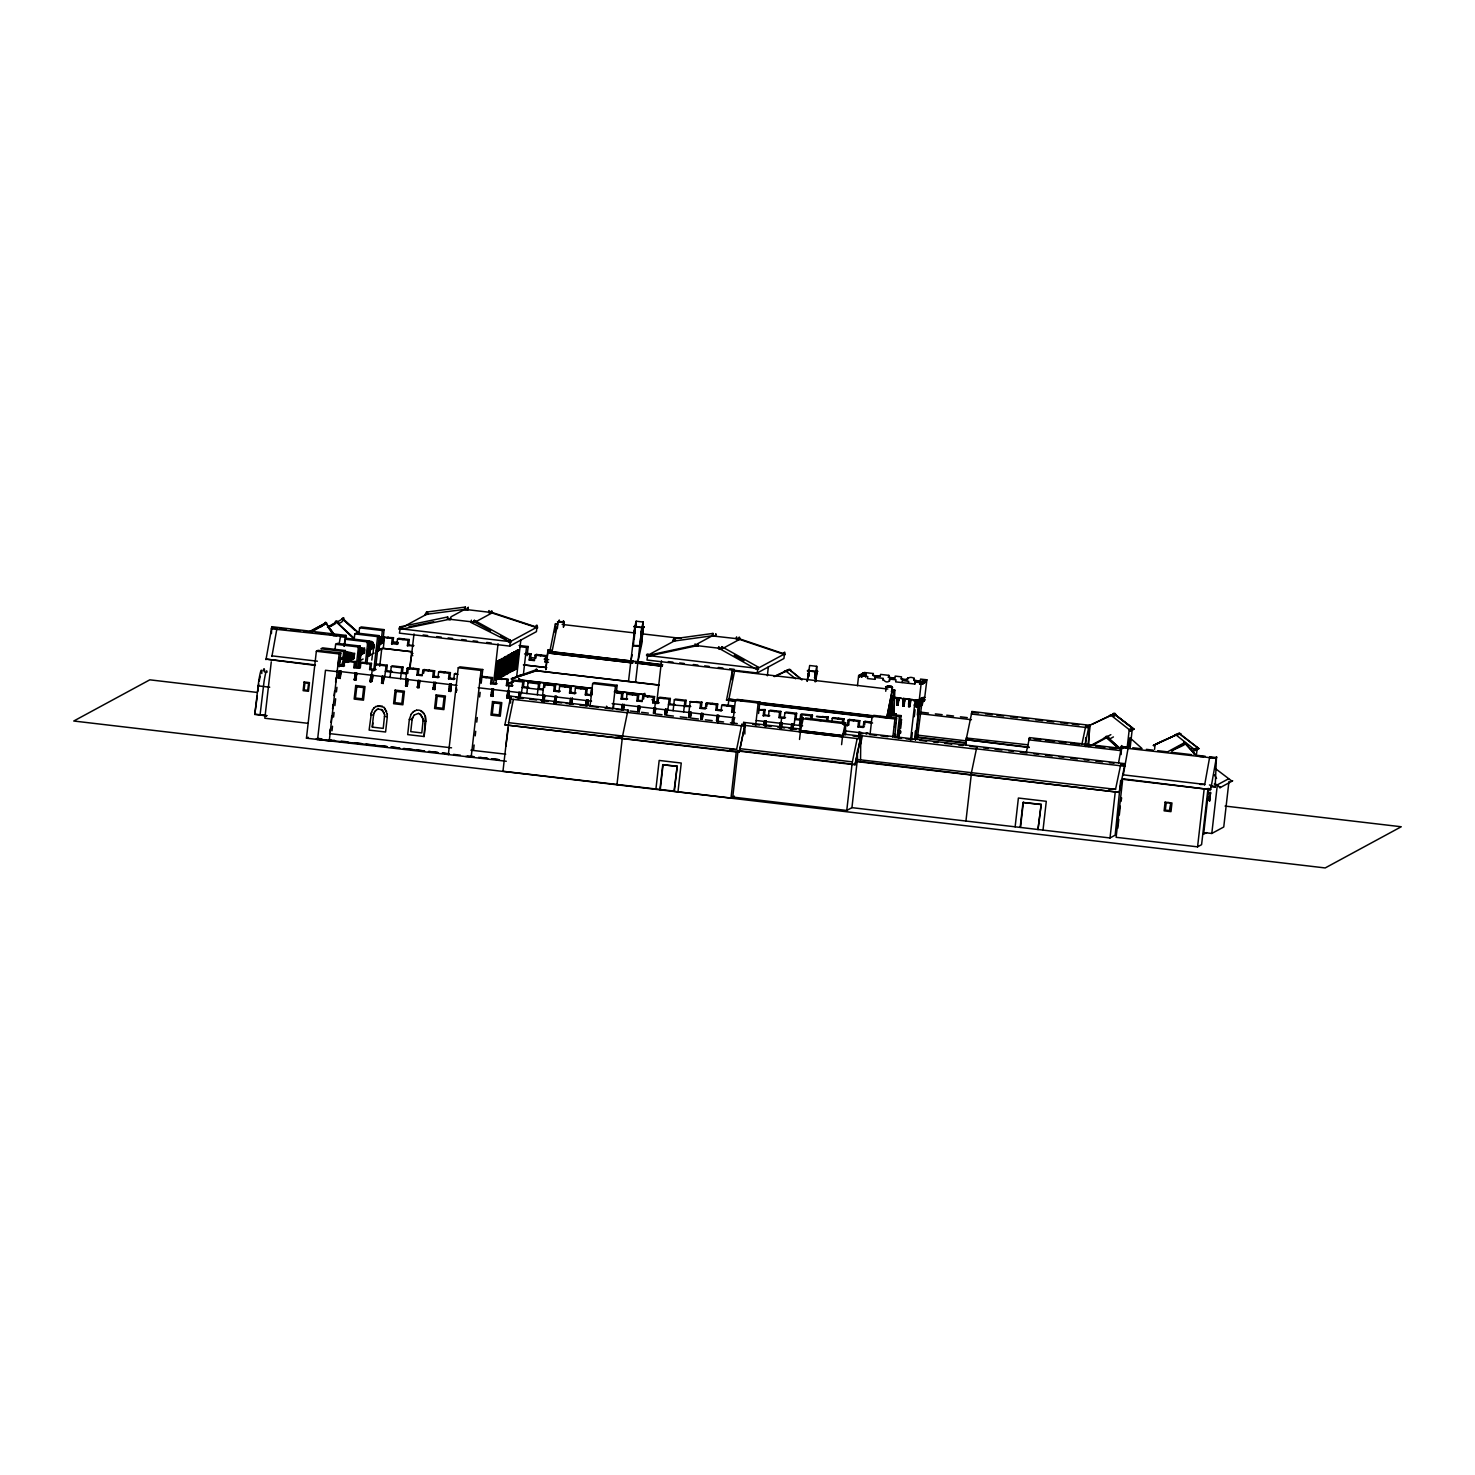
<?xml version="1.0" encoding="UTF-8"?>
<svg xmlns="http://www.w3.org/2000/svg" width="1475" height="1475" viewBox="0 0 1475 1475"><rect width="100%" height="100%" fill="white"/><g stroke="black" fill="none" stroke-linecap="round" stroke-linejoin="round"><path stroke-width="1.5" d="M559.228 621.62L559.246 620.311M563.524 622.118L563.487 620.717L563.1 622.413M887.065 686.225C898.201 687.313 885.83 684.806 886.954 686.778M897.058 701.436L897.538 697.712L898.072 705.271L896.726 704.626L897.298 698.652L898.607 698.8A3.853 3.835 61.6 0 1 902.921 699.187L904.581 699.371A3.853 3.835 61.6 0 1 908.877 699.888L909.633 700.754L911.476 699.629M904.322 702.377L904.802 698.634L904.046 706.046L902.737 705.898L903.493 698.486L903.106 703.28L904.415 703.428L903.991 706.138L904.562 699.574L903.272 699.427M910.186 703.04L910.702 699.334C910.204 711.798 907.18 706.47 909.393 699.187L909.872 706.765L910.462 700.275C908.526 698.984 908.176 703.981 910.204 703.059M510.608 703.059L510.645 696.956L504.874 724.833L739.233 752.324L745.004 724.465L739.233 752.324M744.857 734.034L745.004 724.465L744.635 726.198L627.465 712.443L628.018 710.305M971.048 774.541L976.432 748.839L1124.503 766.226C1123.895 759.717 1128.283 769.434 1120.852 764.032L1115.543 789.328L857.454 759.496L857.436 750.628M862.783 733.72L859.612 733.352L859.612 734.9L859.667 732.577L859.188 735.417L976.358 749.171L976.966 747.143M860.552 759.57L860.792 736.892L853.048 735.988M913.892 700.92C919.386 703.243 922.612 699.224 915.182 699.777L910.499 740.358M916.842 700.588C922.52 701.492 920.068 698.376 919.589 701.584M978.644 713.089L971.804 712.296L971.804 714.121L971.933 711.485L1089.122 725.239L1088.974 727.876M1085.6 746.461L1085.655 737.574M1085.729 726.474L1088.993 726.05L1088.937 734.661M1088.771 746.553L1089.122 725.239M1120.668 780.367L1115.174 835.163L1110.011 837.966L851.942 807.655L846.761 810.457L732.762 797.072L737.942 751.549M1120.76 764.824L1124.853 764.917M371.497 712.13L369.119 730.107L385.583 732.006L387.317 716.666L384.477 716.426L384.662 714.545M387.151 716.739L387.335 713.992M411.175 714.324L409.331 719.358L412.115 719.597L410.751 731.637L421.795 732.928L423.233 719.081L419.711 713.882M423.214 720.869L425.851 721.22L424.099 736.56L425.372 715.983M511.622 678.537L536.845 669.503L536.937 670.535L511.991 678.869M370.299 680.62C373.027 682.575 371.276 679.403 372.511 674.72C374.521 677.265 369.432 686.262 370.649 679.864M383.131 680.196L383.113 683.533L383.906 676.048L383.131 683.478L381.619 682.796M493.498 688.917L492.724 696.329L491.175 696.182L492.005 688.733L493.498 688.917L492.705 696.403L492.613 694.172M507.087 696.679L508.691 696.071L508.525 698.191L506.976 698.025L507.806 690.595L508.488 698.265L509.281 690.779L508.58 696.845M542.431 702.174L543.206 694.743L542.782 699.556L544.275 699.722L544.681 694.928L544.072 700.643L542.487 700.828M555.227 632.664L555.319 626.303M555.356 624.183L557.568 623.907L555.411 623.648L549.511 653.148L632.664 662.902L633.033 661.187M554.471 701.455L554.25 703.593L555.079 696.145L556.554 696.329L555.78 702.985M554.36 702.229L555.946 702.045L556.554 696.329M557.513 624.441L551.945 652.024M571.71 703.888L572.337 698.173L571.71 703.888L570.087 704.368M637.808 709.604L638.306 705.917L639.8 706.082L639.173 711.817L639.8 706.082M653.646 711.448L655.14 711.614L654.992 713.236L653.499 713.07L653.702 709.954L654.107 707.779L655.601 707.945L655.177 712.738L653.683 712.572L654.107 707.779M689.231 716.131L688.88 717.643L689.507 711.927L691.001 712.093L690.374 717.827M701.104 717.514L700.754 719.044L701.381 713.328L702.874 713.494L702.247 719.228L702.874 713.494M716.537 720.464L717.145 715.172L718.638 715.338L717.919 721.422M732.208 679.993L732.393 670.793L887.821 689.028M734.495 671.567L728.908 699.168L735.785 699.961M764.105 724.428L764.603 720.74L766.097 720.925L765.47 726.64L766.097 720.925M779.796 727.894L780.404 722.603L781.897 722.768L781.123 726.917M791.319 727.636L791.798 723.93L793.292 724.114L792.702 729.406L791.172 729.461M844.493 733.849L844.935 730.18L844.53 734.974M860.294 735.693L860.736 732.024M896.081 715.375L896.284 713.808L891.969 713.402L892.228 696.403M891.988 714.545L892.301 695.923M894.145 714.803L894.551 689.821L892.393 689.562L894.532 690.153L894.108 713.66L896.284 713.808M536.937 670.185C534.761 672.36 536.033 667.253 536.9 669.834M842.631 735.73L800.538 730.567L842.631 735.509L841.598 744.635M803.377 717.993L802.271 717.256L801.976 718.675L845.249 723.764C846.41 720.464 844.05 725.995 841.045 722.953M898.017 705.29L898.828 697.859L898.035 705.363M897.206 703.003L896.745 705.197L898.146 701.989M898.22 703.575L898.072 705.271L898.22 703.575L896.911 703.428L896.726 705.142M903.179 703.796L902.718 705.972L904.12 702.782M904.175 704.368L904.046 706.046L904.175 704.368L902.884 704.22L902.682 705.917M504.874 724.833L739.252 751.9M508.488 723.082L513.392 699.408M622.063 738.569L627.834 710.71M741.833 724.096L736.523 749.835L729.683 749.023M852.292 762.28L857.178 738.588M855.021 764.788L860.792 736.892L855.021 764.788L737.85 750.996M859.188 735.417L859.519 734.144M1029.144 747.548L966.051 739.712L1029.163 747.124M966.494 738.016L1028.075 744.82M971.472 772.845L965.941 821.04M1115.543 789.328L1108.665 788.959M856.09 761.506L1119.101 792.352L856.108 761.063M920.234 699.943C923.94 699.758 920.99 697.915 921.138 701.27M340.135 677.928L338.623 678.334L339.047 673.006L339.434 670.83L340.928 671.014L340.172 678.426L340.928 671.014M354.498 678.758C358.001 681.21 355.125 677.357 356.71 672.858L355.936 680.27L354.406 679.606M371.792 680.805L372.087 679.514L370.612 679.33L371.018 674.536L370.207 681.45M405.699 684.769C409.165 687.221 406.344 683.257 407.911 678.869L407.137 686.281L405.607 685.617M417.923 685.414L417.499 687.571L417.536 686.465M434.775 686.262L434.738 689.544L435.549 682.114L434.775 689.526L433.263 688.862M449.488 689.12L449.064 690.706M642.012 631.835L642.123 629.696L641.643 631.429M641.754 630.931L641.975 632.554M315.392 665.428L265.998 659.104L315.41 664.912M271.418 633.586L271.732 627.576L276.876 628.756M271.916 656.393L276.931 628.516M340.504 636.739L345.851 636.794L271.511 628.811L271.603 627.889L271.842 626.691L345.98 635.393L345.722 637.993M808.429 675.273L808.171 674.333M815.491 676.103L815.638 674.849M1121.148 754.592L1121.535 746.442L1128.264 747.235L1128.135 748.304L1129.795 738.662L1128.744 746.903M1123.194 775.426L1128.264 747.235M1200.134 784.46L1204.762 784.423L1123.305 774.854M1209.666 757.929L1209.721 756.786L1216.432 757.578L1215.179 787.189L1210.662 786.673M1122.549 779.298L1210.68 789.641L1122.586 778.763M354.848 678.002L354.424 680.178L355.217 672.692L354.811 677.486L356.305 677.652L355.991 678.942M382.043 681.192L381.619 683.367L382.412 675.882L382.007 680.676L383.5 680.842M406.049 684.013L405.625 686.188L406.418 678.703L405.994 683.497L407.487 683.663L407.192 684.953M417.462 687.534L418.292 680.086L418.974 687.756L417.517 687.497L418.015 684.289M419.066 686.354L419.785 680.27C418.605 687.627 420.32 686.686 417.572 686.17M433.687 687.258L433.263 689.433L434.056 681.948L433.65 686.742L435.143 686.908M449.045 691.24L449.857 683.792L451.35 683.976L450.539 691.462L449.082 691.203L449.58 687.995M450.576 688.106L450.557 691.462L451.35 683.976M456.402 689.931L456.181 692.125L456.512 687.793M518.444 698.302L519.2 691.941L518.794 696.735L520.288 696.901L520.693 692.107L520.067 697.841L518.592 697.233M570.567 702.192L570.217 703.722L570.843 697.988L570.438 702.801L571.562 702.321M586.644 699.851L586.239 704.644L587.732 704.829L586.368 704.054L586.017 705.585L586.644 699.851L588.138 700.035L587.732 704.829L585.962 705.64M587.511 705.751L588.138 700.035M621.805 710.139L622.524 704.073L622.118 708.867L623.612 709.033L624.017 704.239L623.538 707.926M623.298 710.323L623.575 707.908L622.081 707.742M638.915 711.356L638.03 710.12L637.679 711.632L638.085 706.838C640.279 705.751 639.892 711.171 637.845 709.586M718.638 715.338L717.864 722.768L717.753 720.611M733.683 723.58L732.319 722.75L732.946 717.034L732.54 721.828L734.034 721.994M743.713 723.451L743.713 722.381L800.003 728.982M860.773 738.44L860.902 736.136L842.815 734.015M549.511 653.148L632.664 662.902M630.821 661.279L632.148 654.845M632.978 661.206L547.926 651.471M662.33 666.387L635.448 662.902L662.349 666.073M637.882 662.109L641.422 645.478L643.247 622.044L636.186 621.215L634.932 626.008M735.619 701.362L726.511 699.961L735.638 701.031M728.908 699.168L749.521 701.252M886.77 717.698L892.393 689.562L886.77 717.698L879.893 716.887M887.139 715.836L891.232 716.537L891.103 717.753M355.899 679.772L356.305 677.652L354.94 676.878L354.387 680.122M371.7 681.634L371.626 679.975M383.113 682.962L383.039 681.321M450.557 690.89L450.465 689.231M491.193 695.665L491.636 694.061M492.687 695.831L492.705 693.066M506.994 697.509L507.437 695.923M634.914 631.724L634.951 629.696L634.471 631.245M642.713 632.167L642.787 629.235L642.381 631.06M642.879 630.931L642.639 632.978M718.897 647.967C719.56 643.635 716.887 650.862 720.335 649.074L755.642 668.876L758.519 669.355L757.855 666.884L721.92 646.732L720.335 649.074M817.003 671.217L816.726 666.331L809.664 665.502L807.157 681.376L809.074 670.738L808.447 676.73L808.558 674.757M815.435 676.822L815.601 673.946L815.122 675.661M519.845 679.44C518.979 678.721 518.462 678.666 519.827 679.072M909.153 703.372L908.637 706.599L909.061 704.478M800.538 730.789L803.377 717.772L802.216 717.624L803.396 718.528M339.176 675.034L338.678 678.242L339.066 676.158M339.434 670.83L340.117 678.445L340.061 676.269M383.408 679.735L383.703 676.97C381.583 675.439 381.029 680.897 383.426 679.772M449.857 683.792L449.451 688.585L450.944 688.77M491.525 692.457L491.783 689.673L493.277 689.839M492.005 688.733L491.581 693.545L493.074 693.711M555.78 700.459L554.655 700.938L555.079 696.145M571.839 701.86L572.116 699.095C570.014 697.546 569.442 703.022 571.858 701.897M638.306 705.917L637.882 710.71L639.376 710.895M665.225 713.31L664.875 714.84L665.502 709.106L666.995 709.291L666.368 715.006M665.502 709.106L665.096 713.9L666.221 713.421M689.507 711.927L689.083 716.721L690.208 716.242M701.381 713.328L700.957 718.122L702.082 717.643M717.145 715.172L716.739 719.966L717.864 719.487M764.603 720.74L764.197 725.534L770.964 726.345M779.998 727.396L780.404 722.603M791.208 729.24L791.798 723.93M792.886 728.908L793.089 725.036L791.596 724.87M860.386 734.642L860.533 732.964L859.04 732.78L858.653 737.15M345.648 637.513L345.98 635.393M488.631 612.567C490.419 607.018 486.308 614.983 492.097 612.973L537.601 627.944L537.177 625.4A1.844 0.94 -78.1 0 0 536.384 625.363L535.536 626.543M1121.608 746.645L1121.645 745.557L1121.313 747.678L1216.248 758.371M1216.506 757.781L1216.543 756.693L1210.68 789.641M898.312 737.058L898.496 735.214L898.386 736.892M899.971 733.591L898.293 734.052L898.017 736.689M916.731 707.447C917.727 703.464 915.237 709.641 918.907 706.267M919.773 705.732L917.321 707.244L920.216 700.699M917.579 707.06C918.077 704.11 916.749 708.608 920.64 703.28L921.23 701.676L924.53 700.422A1.881 1.881 0 0 0 924.751 699.39L922.944 697.417M919.238 703.059C921.064 702.063 916.196 708.535 918.759 706.046M918.224 706.396L918.796 704.773M919.036 706.285L921.267 700.127L919.736 699.15M919.902 704.976L918.63 706.285M920.05 703.722L915.569 740.008M918.796 706.322L920.861 703.667L919.275 706.175M921.93 697.97L923.35 699.003L921.119 705.161L919.884 705.363L920.861 703.667M921.543 704.368L921.377 703.372M921.617 704.884C923.59 700.109 919.257 708.387 922.483 704.091M324.758 623.28L325.533 622.21L326.786 623.169L311.391 632.056M635.024 631.374L634.176 639.007M641.902 633.254L642.067 632.222L642.049 633.273M808.3 676.804L808.669 674.72M816.099 677.246L816.32 673.651L815.859 675.366M690.355 717.624L691.001 712.093M781.289 728.078L781.897 722.768M407.155 685.248L407.082 686.299M419.029 686.631L418.955 687.7L418.9 685.525M433.281 688.604L433.447 687.239L434.83 688.198M456.254 691.001L456.181 692.07M897.906 736.744L897.335 735.97M919.478 704.903L919.275 705.824M888.724 716.315L889.407 711.245M889.978 716.26L890.255 707.318M616.956 691.462L644.372 694.688C644.907 691.904 645.11 694.319 643.874 693.969M266.459 715.799L254.769 714.435L258.733 681.118A22.162 1.549 -83.3 0 1 261.794 673.54M254.769 714.435L257.277 696.034M257.793 691.498L258.309 686.963A16.391 1.143 -83.3 0 1 258.752 683.994M260.061 715.043L264.025 681.727A22.162 1.549 -83.3 0 1 267.03 672.213M271.271 661.851L264.836 718.251L308.017 723.322M304.09 689.894L304.956 682.925L308.57 683.349L307.703 690.318L304.163 689.876M330.953 739.934L329.257 740.856L306.45 738.182L316.351 651.268L318.047 650.346L340.854 653.019L339.287 666.755M317.586 739.491L325.477 670.277L337.148 671.641M335.102 648.871L335.636 644.298L337.333 643.377L360.14 646.05L357.78 666.626M330.252 729.074L329.626 733.61L451.534 747.825M331.027 722.381L331.783 715.707M332.539 709.014L333.055 704.552M334.069 695.647L334.585 691.185M335.599 682.28L336.097 677.818M329.257 740.856L339.158 653.941L340.854 653.019M338.162 664.967L344.542 665.778L338.015 665.833L338.642 660.358M339.895 659.675L339.268 665.151L338.015 665.833M331.986 730.789L332.52 726.216M333.553 717.071L334.069 712.499M334.862 705.64L335.636 698.763M336.429 691.904L336.945 687.332M337.978 678.187L338.512 673.614M342.956 658.329L343.73 651.471L345.427 650.549L344.394 659.694M344.21 646.087L344.984 639.228L346.68 638.306L369.488 640.98L366.888 663.861M339.176 659.251L343.73 659.528L343.509 664.801M343.288 666.46L344.929 658.883L344.302 664.377M344.91 662.33L346.109 658.237L345.703 661.906M346.09 661.685L345.98 658.016M346.809 661.98L347.952 656.947L347.326 662.422M347.731 662.22L349.151 656.301L348.524 661.777M348.93 661.574L350.349 655.656L349.723 661.132M350.11 660.929L351.529 654.992L350.902 660.487M354.719 653.278L353.687 658.975L353.926 653.702L352.507 659.62L352.728 654.347L351.308 660.265L349.169 661.593M354.277 638.491L354.793 633.918L356.489 632.996L379.296 635.67L375.904 665.409M353.816 667.696L354.424 662.201L355.696 661.519L355.069 667.013L353.816 667.696L359.07 668.304L360.324 667.64L360.748 663.971M359.052 632.425L359.587 627.852L361.283 626.93L384.072 629.622L382.726 643.266L384.551 637.126M356.083 667.548L358.425 646.972L360.14 646.05M359.015 661.242L361.062 649.848L359.808 660.818M359.07 668.304L359.697 662.828L360.951 662.146L371.479 663.381L370.852 668.876L369.598 669.539L370.225 664.063L371.479 663.381M360.213 660.597L361.467 649.627L361.633 654.679L362.647 648.982L362.832 654.033L364.638 647.912M364.012 653.388L364.436 649.737M364.417 653.185L364.823 649.516M365.45 662.478L367.791 641.902L369.488 640.98M367.976 651.249L369.395 645.331L368.142 656.301L374.097 653.075M368.529 656.098L370.575 644.686L369.34 655.656M369.727 655.453L370.981 644.464L371.147 649.535L372.972 643.395C370.188 658.532 379.204 636.315 367.127 642.455M371.811 660.081L372.327 655.619M373.949 644.575L373.931 648.023M372.972 653.702L373.968 644.907M370.188 681.985L370.741 678.74M371.608 675.347L372.235 669.853M373.691 670.904L377.6 636.592L379.296 635.67M418.845 668.931L417.591 669.613L416.964 675.108L418.218 674.425L418.845 668.931L408.317 667.696L407.69 673.19L406.436 673.872L385.381 671.402L386.634 670.719L387.261 665.225L376.733 663.99L375.48 664.672L374.853 670.166L369.598 669.539M377.729 651.12L379.776 639.707L378.522 650.678M378.928 650.475L380.181 639.486L380.347 644.557L381.361 638.841L381.546 643.911L383.352 637.772L379.204 637.274M381.601 637.403L382.375 630.544L384.072 629.622M372.585 709.788L370.741 714.822L373.544 715.08L372.161 727.101L383.223 728.392L384.477 716.426M372.456 726.935L372.917 722.934M379.739 666.276L381.785 648.41L376.42 650.807M384.293 639.32L383.297 648.097L377.342 651.323M381.601 683.312L381.804 681.173L383.187 682.132M384.754 676.896L386.008 665.907L387.261 665.225M391.613 643.856L392.239 638.38L393.493 637.698L392.866 643.174L391.613 643.856L398.139 643.801L392.866 643.174M390.027 677.504L391.262 666.534L392.534 665.852L403.044 667.087L402.417 672.582L401.163 673.245M396.886 644.483L397.512 638.988L398.766 638.306L409.294 639.542L408.667 645.036L407.413 645.718L408.04 640.224L409.294 639.542M400.555 678.74L401.79 667.769L403.044 667.087M405.809 679.367L407.063 668.378L408.317 667.696M405.588 686.133L406.141 682.888M409.312 669.189L411.894 652.78M409.939 668.839L413.996 633.918M424.155 736.523L407.69 734.624L409.331 719.358M434.627 670.793L433.373 671.475L432.747 676.951L434 676.288L434.627 670.793L424.099 669.558L422.846 670.24L422.219 675.716L416.964 675.108M423.694 673.208L424.099 669.558M433.244 689.378L433.779 686.133M432.747 676.951L438.001 677.578L438.628 672.084L439.882 671.402L450.41 672.637L449.783 678.131L448.529 678.813L449.156 673.319L450.41 672.637M448.529 678.813L453.802 679.44L454.429 673.946L455.683 673.264M448.345 754.684L458.246 667.769L459.942 666.847L482.749 669.521L481.182 683.238M482.749 669.521L481.053 670.443L471.152 757.357L472.848 756.435M492.466 677.578L491.212 678.26L490.585 683.755L491.839 683.072L492.466 677.578L481.938 676.343L480.684 677.025L480.057 682.519L481.311 681.837M473.623 749.577L474.139 745.004M475.19 735.859L475.706 731.268M476.757 722.123L477.273 717.551M479.615 696.974L480.149 692.402M491.175 696.182L491.728 692.937M493.646 682.575L498.052 643.782M496.337 679.883L495.194 679.754L497.315 661.058L499.011 660.892L497.315 661.058L495.489 677.818L497.001 677.744L495.489 677.818M495.194 679.754L497.868 660.763M498.458 661.206L495.858 684.363L490.585 683.755M499.306 659.989L501.002 659.823L499.306 659.989L496.891 679.588L495.748 679.44M497.72 674.61L498.458 668.212M499.177 661.814L500.707 661.759L499.177 661.814L499.398 659.933M498.679 670.074L497.739 678.371L496.485 678.887L508.267 679.44L507.64 684.916L506.386 685.598L507.013 680.122M499.38 663.842L499.859 659.694M497.186 678.666L498.329 678.795L500.449 660.118M498.329 678.795L501.85 658.606L502.993 658.753L500.873 677.431L499.177 677.597L500.873 677.431M500.689 665.004L501.389 658.864M500.67 668.986L501.85 658.606M500.32 677.726L502.993 658.753M501.168 676.509L503.842 657.537L504.985 657.666L502.864 676.343L501.168 676.509L502.864 676.343M502.182 672.065L503.049 663.732M502.311 676.638L504.985 657.666M506.976 656.596L505.28 656.744L506.976 656.596L504.302 675.568L503.159 675.439L505.372 656.707M503.159 675.439L504.653 666.829M505.114 662.681L505.833 656.449M504.302 675.568L506.423 656.891M503.454 673.503L504.598 673.633C506.091 670.996 505.409 656.025 506.294 658.717M505.151 674.352L507.824 655.379L508.967 655.508L506.847 674.186L505.151 674.352L506.847 674.186M506.552 665.833L507.824 655.379M506.294 674.499L508.967 655.508M506.589 672.563L505.446 672.434L506.589 672.563L508.672 657.444M509.742 646.105L510.239 641.662L536.918 627.207L536.421 631.65L509.742 646.105L399.448 633.144L400.204 628.59M509.354 654.55L507.142 673.282L508.285 673.411L510.958 654.439L509.262 654.605L510.958 654.439M508.045 669.023L509.022 660.487M508.285 673.411L510.405 654.734M509.502 656.228C511.88 655.564 509.871 673.153 507.806 671.143M512.95 653.351L511.253 653.517L512.95 653.351L510.276 672.342L509.115 672.194L511.346 653.462M509.115 672.194L510.534 663.676M511.087 659.454L511.807 653.222M506.976 698.025L507.529 694.799M510.276 672.342L512.397 653.646M508.377 691.406L509.004 685.912M512.267 655.49C511.106 652.208 512.821 672.858 509.797 670.074M511.106 671.125L513.798 652.134L514.941 652.282L512.821 670.959L511.106 671.125L512.821 670.959M512.526 662.588L513.798 652.134M512.267 671.254L514.941 652.282M512.562 669.337L511.419 669.189L512.562 669.337L514.628 654.199L513.484 654.07M513.097 670.037L515.789 651.065L516.932 651.194L514.812 669.871L513.097 670.037L514.812 669.871M506.386 685.598L511.641 686.225L512.267 680.731L513.521 680.049L524.049 681.284L523.422 686.778L522.168 687.461L543.224 689.931M514.019 665.778L514.83 659.362M510.645 698.505L510.7 696.182L627.963 710.157M508.267 724.87L502.975 771.259L674.352 791.135L677.209 766.189L662.736 764.751L659.897 789.697M514.259 670.185L516.932 651.194M517.319 650.235L515.088 668.968L516.25 669.097L518.923 650.125L517.227 650.291L518.923 650.125M516.361 662.441L515.642 668.673L516.785 668.802M517.061 656.209L517.78 649.977M516.25 669.097L518.37 650.42M516.674 676.509L520.841 640.003M519.938 698.486L520.085 697.417M521.542 692.955L522.795 681.966L524.049 681.284M523.607 672.618L526.483 647.451L528.179 646.529L527.128 655.674M529.193 660.007L529.82 654.531L531.074 653.849L530.447 659.325L529.193 660.007L534.448 660.634L535.075 655.14L536.328 654.457L546.856 655.693L546.229 661.187L544.976 661.869L545.603 656.375L546.856 655.693M526.796 693.563L528.05 682.593L529.304 681.911L539.832 683.146L539.205 688.641L537.951 689.304M535.904 658.127L536.328 654.457M537.324 694.799L538.578 683.828L539.832 683.146M542.597 695.426L543.851 684.437L555.614 684.99L555.006 690.484L553.733 691.167L554.36 685.672L555.614 684.99M545.713 669.632L547.944 649.996L552.277 650.383M542.376 702.192L542.597 700.053M545.879 669.558L547.944 651.452M548.128 649.885L547.815 651.212L662.607 664.69M544.681 687.424L545.105 683.755M543.943 701.307L544.091 700.219M549.806 651.452L549.954 650.217M557.919 621.749L558.085 622.081M557.347 628.571L558.122 621.86L564.188 622.505M559.246 621.712L559.209 620.219M559.154 621.952L563.45 622.45M563.542 621.676L563.524 622.21M563.266 627.078L564.224 622.303L563.69 626.838M557.421 621.823L564.39 622.634M553.733 691.167L559.007 691.775L559.633 686.299L560.887 685.617L571.415 686.852L570.788 692.347L569.534 693.01L570.161 687.534L571.415 686.852M569.534 693.01L574.789 693.637L575.416 688.143L576.67 687.461L587.197 688.696L586.571 694.19L585.317 694.872L585.944 689.378L587.197 688.696M585.317 694.872L590.59 695.481L591.198 690.005L592.452 689.323M590.037 706.414L592.637 683.533L594.333 682.63L617.14 685.303L616.366 692.162M590.59 695.481L591.844 694.817L592.249 691.148M612.826 709.088L615.444 686.225L617.14 685.303M613.416 708.111L613.932 703.649M621.104 699.076L621.731 693.582L622.985 692.9L622.358 698.394L621.104 699.076L627.631 699.003L622.358 698.394M644.298 626.875L642.399 627.852L634.195 626.396M626.377 699.685L626.986 694.209L628.258 693.527L638.767 694.762L638.14 700.238L636.887 700.92L637.513 695.444L638.767 694.762M628.516 681.376L634.858 626.82M616.974 784.645L622.173 739.086M634.656 628.497L633.476 645.091M635.578 682.206L641.865 627.354L639.8 646.308M642.399 627.852L644.096 626.986M640.537 645.921L641.957 627.317M639.652 646.382L632.591 645.552L641.275 645.552L643.543 626.838L641.772 627.742L643.247 622.044M654.568 696.606L653.314 697.288L652.688 702.782L653.941 702.1L654.568 696.606L644.04 695.37L642.787 696.053L642.16 701.547L636.887 700.92M647.746 655.342L646.972 660.026L757.247 672.987L783.926 658.532L784.46 653.978L740.155 639.062L711.853 635.872L712.978 633.42L713.402 636.057M643.616 699.039L644.04 695.37M654.679 708.572L655.306 703.096M656.633 703.575L661.519 660.8M652.688 702.782L657.942 703.391L658.569 697.915L659.823 697.233L670.351 698.468L669.724 703.944L668.47 704.626L690.779 706.414L684.253 706.488M655.896 789.217L659.178 760.436L681.247 763.036L677.984 791.817M667.843 710.12L669.097 699.15L670.351 698.468M660.265 789.494L663.105 764.548M673.116 710.729L674.352 699.758L675.605 699.076L686.133 700.312L685.506 705.806M734.439 796.168L730.992 798.03L673.983 791.337L677.209 766.189M683.626 711.983L684.879 700.994L686.133 700.312M688.899 712.591L690.153 701.621L701.934 702.174L701.307 707.668L700.053 708.332L700.68 702.856L701.934 702.174M717.717 704.017L716.463 704.7L715.836 710.194L717.09 709.512L717.717 704.017L707.189 702.782L705.935 703.464L705.308 708.959L700.053 708.332M706.765 706.451L707.189 702.782M717.809 722.787L718.03 720.648M715.836 710.194L721.091 710.803L721.717 705.327L722.971 704.644L733.499 705.88L732.872 711.374L731.618 712.038L732.245 706.562L733.499 705.88M728.152 705.695L728.927 698.837M732.19 723.395L733.831 722.51M732.78 723.174L735.38 700.293L737.076 699.371L759.883 702.063L758.574 713.494M730.992 798.03L736.283 751.605M757.247 672.987L757.763 668.415L784.46 653.978M755.569 725.847L758.187 702.967L759.883 702.063M767.35 675.771L768.364 666.774M763.202 715.744L763.829 710.268L765.082 709.586L764.456 715.08L763.202 715.744L769.71 715.688L764.456 715.08M768.457 716.371L769.083 710.876L770.337 710.194L780.865 711.429L780.238 716.924L778.984 717.606L779.611 712.112L780.865 711.429M780.994 723.395L781.621 717.919M778.984 717.606L784.258 718.233L784.866 712.738L786.12 712.056L796.647 713.292L796.021 718.786L794.767 719.468L800.04 720.077M794.14 724.944L795.394 713.974L796.647 713.292M799.413 725.571L800.667 714.582L801.921 713.918L812.448 715.154L812.024 718.804M801.294 719.394L801.699 715.744M799.524 739.436L800.538 730.567M817.758 671.272L807.673 670.59M816.726 666.331L814.569 677.855L815.159 675.034M815.398 671.862L814.716 677.799L815.011 675.845M815.896 672.028L807.47 670.683L809.148 670.019M810.771 719.487L811.195 715.817L812.448 715.154M814.974 681.745L817.039 670.867L815.841 681.395M815.675 681.634L816.91 670.922M817.556 671.365L815.251 671.918M826.553 721.33L826.977 717.68L828.231 716.997L827.807 720.648M831.826 721.957L832.232 718.288L833.486 717.624L844.013 718.86L843.387 724.336M842.354 723.192L842.76 719.523L844.013 718.86M843.884 725.221L847.406 725.645L848.033 720.15L849.287 719.468L859.814 720.703L859.188 726.198L857.934 726.88L858.542 721.386L859.814 720.703M847.406 725.645L848.66 724.962L849.287 719.468M857.473 685.764L858.634 675.532L860.736 675.697M858.929 677.228L859.151 675.255M859.446 676.933C858.247 673.024 864.995 675.845 859.667 674.978M859.962 676.656L860.202 674.702M860.497 676.38C859.28 672.453 866.028 675.292 860.718 674.425M861.4 677.172L861.621 675.2M846.761 810.457L852.052 764.068M861.916 676.878L862.267 673.577L864.221 673.798C863.502 679.348 865.77 669.668 865.032 675.2L863.078 674.978M862.451 676.601L862.783 673.301L865.253 673.245M863.299 673.006L862.967 676.324L864.295 672.471L873.311 673.54L873.071 675.495L880.335 676.343L873.071 675.495L873.311 673.54M865.032 675.2L866.249 672.711M865.604 677.099L866.102 672.784M851.942 807.655L857.381 759.496M858.634 675.532L867.798 676.527L867.429 678.555L874.822 679.33L875.044 677.375L874.822 679.33M869.07 722.621L870.324 721.939L865.069 721.33L863.815 721.994L863.188 727.488L857.934 726.88M864.645 724.981L865.069 721.33M870.029 734.568L872.112 716.278L873.808 715.357L896.616 718.03L894.809 736.08M880.188 676.435L880.557 674.388L888.853 675.366L888.485 677.394L888.853 675.366M882.972 680.381C882.474 675.845 884.244 684.732 889.462 681.044L889.683 679.09L896.026 679.828L895.657 681.874L914.813 684.031L915.035 682.058L914.813 684.031M885.737 691.277L886.235 686.944M889.462 681.044L889.536 679.164M891.674 686.539L891.84 691.72M891.398 691.941L892.357 687.166M879.911 716.555L888.927 717.624L889.241 716.297M885.553 686.686L892.522 687.497M890.292 715.467L891.011 704.644M888.485 677.394L894.827 678.15L895.196 676.103L901.538 676.859L901.17 678.887C908.489 682.501 906.922 674.72 914.205 678.334L913.836 680.381L914.205 678.334M890.918 717.846L891.232 716.537M893.905 715.412L894.293 713.568M892.836 737.242L894.919 718.952L896.616 718.03M894.495 726.935L895.712 722.842M895.933 715.467L896.099 713.9M902.147 682.538L902.368 680.583L908.692 681.321L908.471 683.275M897.113 737.131L899.455 716.537L901.151 715.633L898.552 738.496M899.049 726.179L900.082 720.482M900.672 728.392L901.428 721.81M907.733 677.67L907.512 679.625L901.17 678.887M915.072 709.752L914.279 716.703M919.57 684.345L919.792 682.372L921.746 682.612C921.912 688.235 921.156 678.094 924.862 680.915L924.641 682.888L926.89 679.828L924.714 697.491M913.836 680.381L920.179 681.118L920.547 679.09L926.89 679.828M920.087 684.05C918.888 680.141 925.636 682.962 920.308 682.095M925.894 680.362C921.488 678.094 925.009 686.041 920.603 683.773L920.824 681.819M917.358 715.025L917.966 708.184M921.359 681.542L923.829 681.487L921.359 681.542L919.072 701.86L918.759 700.367A3.853 3.835 61.6 0 0 916.528 700.772L914.85 700.588A3.853 3.835 61.6 0 0 911.089 699.851M915.201 739.915L919.054 706.082C914.813 707.889 923.645 699.648 919.238 699.353M922.557 684.013L922.908 680.694M917.266 739.086L921.893 703.096L920.474 702.063M921.654 683.22L923.608 683.441L923.94 680.122M923.608 683.441L924.862 680.915M965.627 745.225L966.494 737.592M976.432 748.839L976.929 746.922M1015.132 826.83L1018.395 798.03L1046.291 801.312L1043.009 830.093M1020.165 827.42L1023.005 802.474L1041.203 804.354L1037.976 829.503L1041.203 804.354M1020.534 827.217L1023.373 802.271M1087.96 745.078L1090.228 725.055M1110.011 837.966L1115.303 791.54M1122.53 780.883L1116.114 837.302L1197.571 846.853L1201.59 844.659L1208.007 788.48M1117.829 828.157L1118.824 819.362M1119.322 814.974L1120.318 806.18M1127.195 747.475L1129.223 729.627L1132.413 727.894L1130.127 747.862M1154.575 749.374L1155.109 744.617L1158.557 743.142L1153.376 745.428L1179.207 733.536M1170.025 810.623L1165.324 810.107L1166.19 803.138C1176.626 798.971 1166.504 821.575 1170.744 803.709M1193.57 753.965L1194.105 749.208L1197.294 747.475L1196.52 754.131M1197.571 846.853L1204.172 788.922M1209.592 757.873L1209.721 756.786L1204.651 784.977M1208.836 788.443L1203.618 834.223L1206.642 832.582M1208.91 799.966C1210.883 801.036 1206.863 799.1 1209.316 796.482M1216.285 759.293L1216.377 757.431M1205.057 832.693L1211.805 833.467L1217.336 784.866L1228.62 778.763M1228.952 781.455L1223.752 826.996L1211.805 833.467M1177.824 733.794C1189.108 732.282 1164.881 738.403 1179.244 733.13M644.372 694.688L643.985 693.637M340.227 677.08L338.844 676.14L338.623 678.279M381.693 681.966L382.136 680.086M449.137 689.876L450.631 690.06M456.291 690.724L456.586 689.433M491.286 694.817L492.779 695.002M745.004 726.308C745.612 721.791 745.115 725.792 741.741 724.575M518.721 679.938L518.831 678.85A3.429 2.415 -85.3 0 0 518.721 679.938L591.825 688.512M910.02 703.464C910.978 710.397 909.079 701.362 908.582 706.617M634.324 631.742L634.029 632.83M641.238 633.586L641.367 632.572M807.655 676.951L807.95 675.015M807.728 677.025L808.097 674.204M808.392 676.638L808.521 675.661M815.509 677.578L815.73 675.55M888.669 714.896L889.075 711.835M697.786 646.161C698.025 640.556 699.592 647.838 695.868 645.939L648.705 656.043C643.506 656.209 649.018 651.397 648.963 655.914M736.209 638.988C737.518 632.849 734.808 642.362 739.657 639.413L785.124 654.716L784.718 652.116L783.078 653.296M450.225 619.721C450.465 614.245 451.977 621.436 448.289 619.5L401.182 629.272L398.803 629.124L399.78 626.912A1.844 0.922 87.8 0 1 400.536 627.188L401.421 629.143M467.759 609.857L468.22 607.387L467.759 609.857L464.293 609.452L465.399 607.055L465.823 609.636M1121.553 747.124L1121.387 748.157M623.243 708.387L623.39 709.954L621.934 709.364M637.624 711.706L639.154 711.614M700.699 719.118L702.229 719.026M341.942 618.67C346.256 614.706 342.735 624.81 337.498 622.892L336.503 622.044L327.413 627.17M634.361 632.001L634.471 630.802M641.404 632.83L641.514 631.632M642.16 632.462L642.27 631.245M808.558 675.919L808.816 673.909M664.856 714.638L666.387 714.582L666.995 709.291M688.862 717.458L690.392 717.403M734.55 671.033L732.393 670.793L726.493 700.293M563.192 621.915L558.933 621.362M891.342 686.778L886.604 686.742M655.601 707.945L655.103 711.632M866.138 733.868L866.397 732.688M1081.857 744.543L1085.821 725.663L1088.993 726.05L1088.624 727.783L971.453 714.011L971.878 711.558M271.584 629.29L271.842 626.691M1121.479 746.756L1128.154 747.788M265.979 659.638L271.732 627.576M339.195 643.506L340.633 635.67L345.869 636.278L344.062 646.179M641.533 632.074L641.662 630.821M642.27 631.706L642.418 630.452M1118.566 762.833L1121.535 746.442M1215.253 786.857L1209.445 784.958M815.749 676.011L816.154 674.425L816.32 677.154M920.621 701.031C920.953 697.546 922.115 702.137 919.183 700.514M922.188 700.183L922.557 698.671M924.567 697.693L922.705 699.906A1.881 1.881 0 0 1 922.686 701.049L922.612 701.27M456.236 692.052L456.623 689.95M518.426 699.353L518.831 697.251M732.172 724.446L732.577 722.344M845.599 734.845L845.47 722.713L805.59 718.03M888.927 717.624L894.551 689.821M888.909 717.938L894.532 690.153M860.57 744.248L862.34 735.804M966.051 740.137L971.804 712.296M1085.028 744.912L1088.993 726.05M1119.101 792.352L1124.853 764.492M471.373 620.201L470.857 622.413L510.995 642.565L510.313 640.168L474.342 620.348L472.774 622.634M635.43 663.234L635.817 661.501L662.588 665.022M674.259 638.73C678.5 641.533 669.779 641.772 674.259 638.73L712.978 633.42M373.986 713.292L373.581 715.043M425.169 614.467L426.386 612.125A1.844 1.162 -89.1 0 1 427.344 612.291L428.137 614.301L425.169 614.467L464.754 609.359L492.576 612.641L536.918 627.207M412.558 717.827L412.004 719.671L412.797 717.698M508.267 728.189L505.888 746.166M802.216 717.624L799.137 731.729L842.391 736.781L845.47 722.713M1026.287 752.397L1029.532 737.611L1122.752 748.562M634.582 630.599L634.987 628.774M808.06 674.831L808.466 673.024L808.466 674.665M808.798 674.536L809.093 672.895M518.573 697.657L518.923 696.145M520.067 697.841L519.901 696.255M544.072 700.643L543.906 699.076M621.897 709.788L622.247 708.258M653.48 713.494L653.831 711.964M716.518 720.888L716.868 719.376M732.319 722.75L732.669 721.22M779.777 728.318L780.128 726.806M844.585 732.798L844.788 731.858M859.04 732.78L859.243 731.858L858.985 736.062M858.892 734.476L859.114 733.554M867.89 732.872L866.175 733.628M896.911 703.428L897.298 701.897M902.884 704.22L903.253 702.672M738.533 639.007C739.03 634.103 741.317 640.297 738.127 639.228M510.756 696.2L510.221 699.021L627.391 712.775L627.889 709.936M920.64 704.718L924.364 698.449M921.857 704.423L923.866 698.726L922.447 697.693M922.373 704.147L922.576 703.225M890.31 705.032L890.623 704.091M898.588 735.785L900.506 730.955L899.086 729.904M919.349 703.003L918.685 704.847M919.663 704.165L921.986 700.496M919.828 704.22L921.23 701.676M695.057 643.856L695.868 645.939M337.462 622.911C337.517 616.734 329.828 627.299 342.882 618.597L359.052 633.476M743.658 722.363L743.179 725.202L860.349 738.957L860.902 736.136M373.82 713.384L375.756 710.397M412.392 717.919L414.346 714.933M338.973 674.554C340.891 676.048 341.536 670.756 339.232 671.752M370.538 678.26L372.013 678.297M405.938 682.409L407.45 682.538M417.812 683.81L419.324 683.939M450.871 687.682C448.4 688.862 449.064 683.349 451.129 684.898M493 692.605L491.507 692.439M507.345 694.264L508.801 694.467M542.745 698.431L544.201 698.615M554.618 699.814L556.075 700.017M587.658 703.741C585.243 704.792 585.833 699.408 587.917 700.957M665.022 712.831C669.115 712.812 664.377 707.465 665.004 712.794M689.009 715.615L690.54 715.781M700.883 717.016L702.413 717.163M716.647 718.86C718.657 720.667 719.21 715.08 716.924 716.094M764.124 724.465L765.599 724.612M779.906 726.29L781.455 726.438M791.337 727.654L792.849 727.783M898.828 733.02L899.824 731.323L898.404 730.272M897.15 737.242L898.035 735.601M914.353 704.995L915.828 704.589L914.279 705.032L916.602 707.355M914.758 704.755L916.325 704.312M915.957 703.28L915.311 704.405L916.86 703.944M917.837 706.101L916.215 704.368L917.929 701.289M917.892 703.077L918.464 701.989M921.764 702.211L918.206 703.704L919.736 700.975M917.634 705.419L916.381 707.263L914.85 703.962M921.525 701.123L921.267 700.127L918.483 703.778M918.446 706.138L919.275 704.7M919.294 705.308L920.16 703.667M921.174 702.303L922.649 699.021L923.018 699.961M903.013 702.211L904.341 702.321M897.685 734.753L898.681 733.997M900.358 733.259L900.672 732.909A1.881 1.881 0 0 0 900.764 731.95L900.819 731.545M921.654 702.155L921.949 701.823A1.881 1.881 0 0 0 922.17 700.791L922.096 700.441M923.203 701.326L923.903 700.754A1.881 1.881 0 0 0 924.124 699.722L922.336 697.749M447.607 617.14L448.289 619.5M922.557 698.652L922.705 699.906L921.119 698.025M372.419 709.881L374.134 707.834M374.558 711.798L377.028 709.457M411.009 714.398L412.705 712.37M354.387 638.491L336.521 622.044L354.903 640.003M342.642 619.058L359.199 633.254M919.349 703.52L921.469 702.303A1.881 1.881 0 0 0 921.525 701.123L921.764 700.662M921.93 702.118L923.534 701.178A1.881 1.881 0 0 0 923.608 699.998L923.35 699.003L923.608 699.998M321.237 626.728L324.592 623.833M334.622 634.951L325.827 622.8L324.998 623.427L326.03 623.556M893.168 697.749A3.853 3.835 61.6 0 1 896.947 698.486C898.736 697.804 899.4 701.805 897.077 701.381M373.968 707.926L376.014 706.433M412.539 712.462L414.586 710.95M414.18 715.025L418.476 713.384M1167.426 751.918L1184.443 742.699L1194.473 753.854M774.025 676.472L789.236 669.392L801.607 679.698M1132.413 727.894L1113.975 713.826L1134.017 729.056L1130.44 731.01L1129.223 729.627M1130.44 731.01L1134.017 729.056M1193.81 749.392L1195.598 750.388L1175.981 734.9L1153.376 745.428M1179.41 733.444L1198.898 748.636L1180.903 734.992M920.621 702.837L922.041 702.045M922.686 701.713L924.106 700.938M898.367 734.439L897.501 734.697A1.881 1.881 0 0 0 897.685 733.978M328.483 627.447L336.521 622.044M331.064 626.119L335.304 623.741M342.772 619.537L343.122 618.467M1216.562 778.468L1214.294 774.762M1214.275 783.981L1220.452 787.484L1214.828 783.52M1232.012 781.178L1214.902 768.198M1219.77 787.853L1232.694 780.791M308.791 632.019L325.827 622.8M309.51 631.945L324.611 623.759M312.903 630.636L326.325 623.372M381.712 637.145L393.493 637.698M359.07 650.918L358.628 661.464L363.127 659.03M402.103 627.557L426.644 614.264M343.73 659.528L341.112 666.092M386.985 637.753L388.238 637.071M359.255 655.969L360.84 655.121M368.768 650.825L370.354 649.959M377.969 645.847L379.554 644.981M402.767 639.615L404.021 638.933M364.952 663.437L366.206 662.754M451 616.808L464.754 609.359M380.753 665.299L382.007 664.617M411.507 655.14L412.816 655.638M490.548 612.789C492.152 607.423 493.59 615.149 489.036 612.346M447.072 618.947L474.913 622.21L492.576 612.641M390.654 672.01L391.908 671.346L386.634 670.719M412.318 669.005L413.572 668.322M428.1 670.848L429.373 670.166M306.45 738.182L308.146 737.26M315.798 739.27L506.275 761.247M318.194 739.159L387.353 746.608M443.901 672.711L445.155 672.028M438.001 677.578L439.273 676.896L434 676.288M508.359 641.957L509.336 640.224A1.844 1.143 -73.5 0 1 510.313 640.168M328.851 740.413L334.475 740.339M453.802 679.44L455.056 678.758L449.783 678.131M563.763 622.745L564.353 622.837M501.537 660.542L502.698 660.671M503.528 659.454C505.575 657.997 504.173 676.085 501.832 674.388M507.511 657.297L508.285 657.647M485.957 677.652L487.211 676.97M504.598 673.633L503.823 673.301M514.554 668.249L513.779 667.917M540.329 655.767L541.583 655.084M501.74 679.496L502.993 678.813M425.906 721.183C426.423 716.334 422.975 708.737 416.522 710.268M517.522 681.358L518.776 680.676M511.641 686.225L512.894 685.543L507.64 684.916M527.423 688.069L528.677 687.405L523.422 686.778M549.106 685.064L550.359 684.382M564.888 686.908L566.142 686.225M559.007 691.775L560.26 691.111L555.006 690.484M580.689 688.77L581.943 688.087M574.789 693.637L576.043 692.955L570.788 692.347M649.627 654.31L674.167 641.017M465.621 756.472L473.512 756.657M696.606 644.298L712.333 635.78L672.711 641.238M617.73 692.291L616.476 692.973L621.731 693.582M632.259 694.817L633.513 694.135M740.155 639.062L722.473 648.631L694.651 645.368L649.737 654.992M648.041 696.679L649.295 695.997M663.824 698.523L665.096 697.841M657.942 703.391L659.196 702.708L653.941 702.1M673.725 705.253L674.978 704.571L669.724 703.944M755.882 668.728L757.855 666.884M695.407 702.229L696.661 701.547M711.19 704.091L712.443 703.409M789.236 669.392C773.711 675.237 799.21 667.493 787.521 670.185M789.402 669.705L802.197 679.735M726.991 705.935L728.244 705.253M721.091 710.803L722.344 710.139L717.09 709.512M774.357 711.503L775.61 710.821M862.267 673.577L864.221 673.798M790.139 713.347L791.393 712.665M784.258 718.233L785.511 717.551L780.238 716.924M821.704 717.053L822.976 716.389M894.827 678.15L888.632 677.32M891.896 687.608L892.504 687.7M837.505 718.915L838.759 718.233M920.179 681.118L913.984 680.307M924.936 679.606L926.411 680.086M921.746 682.612L914.887 682.151M920.603 683.773L923.073 683.718M853.288 720.759L854.541 720.095M912.785 699.666L903.087 698.357M922.612 700.164L922.557 700.57A1.881 1.881 0 0 1 922.354 701.602L922.742 701.455M916.381 703.114L915.809 704.202L917.266 703.796M920.289 701.842L920.105 700.754M922.465 700.643L920.935 699.666M923.387 700.146L921.967 699.113M895.97 715.117L893.979 714.896M920.253 702.579L920.658 702.579A1.881 1.881 0 0 0 921.027 701.344L920.658 700.404M920.787 702.284L919.515 703.133M921.82 701.731L921.93 701.676A1.881 1.881 0 0 0 922.059 700.846M919.478 705.695L921.174 704.792M901.668 719.616L899.861 725.755M894.661 734.126L894.901 735.122A1.881 1.881 0 0 1 894.698 736.154M912.288 732.706L911.679 739.565M915.367 731.047L914.758 737.906M1088.513 725.866L1114.621 713.826C1110.085 715.854 1114.547 711.227 1115.635 714.232C1114.233 719.394 1110.693 712.499 1109.403 716.131M1114.621 713.826L1111.099 715.338L1130.753 730.826M1110.859 734.661L1104.093 738.311L1106.398 736.172L1108.573 736.836L1109.182 739.233L1113.422 736.928M1090.283 745.742L1106.987 736.744L1119.156 748.065M1171.703 750.554L1185.107 743.289M1172.127 750.959C1172.072 749.503 1191.818 743.492 1183.651 742.238M1210.514 793.292L1209.703 793.015M1092.698 745.188L1107.43 737.26M1195.303 750.572L1198.898 748.636M633.955 626.857L634.748 626.543M635.854 625.879L633.992 626.506L642.436 627.502M636.333 626.064L636.186 621.215M639.966 645.405L641.293 644.741M271.953 655.859L317.402 661.206M774.707 676.546L789.475 669.65M1110.767 715.246L1092.016 724.372M1088.771 726.124L1090.486 725.313M1153.616 745.686L1155.368 744.875M1177.179 734.476L1156.64 743.658M367.22 655.785L370.797 654.181M920.603 705.437L921.967 704.718M916.989 707.41L919.902 705.824M807.433 671.033L809.111 670.369M375.848 706.507L382.357 706.138M376.863 709.549L378.43 708.922M414.438 711.042L416.688 710.176M511.124 678.924L536.273 670.535L535.904 669.613A3.429 2.415 -85.3 0 0 535.812 670.683L659.233 684.972M507.658 683.404L512.028 681.948M506.626 683.976L512.913 681.874M507.363 683.957L513.595 681.874M517.08 676.214L525.303 673.688M517.393 676.324L523.699 674.388M400.038 626.857L447.865 616.937M408.944 626.857L433.613 621.731M426.717 612.033L465.399 607.055M377.95 705.732L384.219 707.392L387.188 714.084M378.282 709.014L382.56 710.102L384.496 714.638M464.293 609.452L466.248 609.415M711.853 635.872L713.808 635.836M535.609 670.535L536.937 670.535M333.166 635.67L336.89 635.67M1199.802 756.546L1203.766 756.638M339.453 665.243L342.237 665.483M260.172 715.062L266.643 715.688M917.339 707.115L918.224 705.253M562.141 624.441L635.356 633.033M642.215 633.844L681.1 638.398M863.815 672.729L865.77 672.969M862.783 673.301L864.737 673.522M923.424 680.418L925.378 680.639M922.391 680.971L924.346 681.21M863.594 674.683L865.548 674.923M874.915 677.449L883.341 678.353M922.17 682.925L924.124 683.165M647.488 655.472L757.763 668.415M402.97 629.069L510.239 641.662M668.322 661.593L672.877 662.128M679.68 662.939L684.234 663.473M693.324 664.524L697.859 665.059M704.681 665.87L709.217 666.405M718.307 667.474L722.861 667.991M729.664 668.802L734.218 669.337M519.053 645.46L528.179 646.529M423.085 634.987L427.621 635.522M436.711 636.573L441.265 637.108M448.068 637.919L452.622 638.454M461.712 639.523L466.248 640.058M473.069 640.851L477.605 641.385M486.695 642.455L491.249 642.989M359.587 627.852L382.375 630.544M519.642 646.658L526.483 647.451M515.236 651.36L516.379 651.489M525.801 653.222L531.074 653.849M513.245 652.448L514.388 652.577M354.793 633.918L392.239 638.38M397.512 638.988L408.04 640.224M515.476 652.983L516.619 653.13L515.107 653.185M524.547 653.904L529.82 654.531M535.075 655.14L545.603 656.375M895.122 697.417L901.096 698.117M378.798 637.495L382.965 637.993M378.411 637.716L382.56 638.196M378.006 637.919L382.173 638.417M377.618 638.14L381.767 638.638M530.502 657.537L535.056 658.071M544.183 659.141L548.737 659.675M279.254 628.461L286.076 629.253M290.63 629.788L299.72 630.858M304.256 631.392L311.077 632.203M315.632 632.72L324.721 633.789M329.257 634.324L336.079 635.135M393.807 641.92L398.361 642.455M507.271 655.674L508.414 655.803M509.133 656.43L510.276 656.559M408.667 645.036L413.922 645.644L407.413 645.718M530.447 659.325L533.95 659.749M544.976 661.869L548.479 662.275M908.784 704.903L910.075 705.05M985.484 713.9L992.325 714.693M996.897 715.228L1003.737 716.039M1010.578 716.832L1017.418 717.643M1021.972 718.178L1028.812 718.989M1035.653 719.782L1042.493 720.593M1047.047 721.128L1053.888 721.92M1060.728 722.732L1067.568 723.524M1072.141 724.059L1078.981 724.87M344.984 639.228L367.791 641.902M503.288 657.832L504.432 657.961M368.805 642.916L372.972 643.395M368.418 643.118L372.567 643.616M368.012 643.34L372.179 643.819M501.297 658.901L502.44 659.048M367.625 643.561L371.774 644.04M367.22 643.764L371.387 644.262M412.355 651.803L382.855 648.355L411.636 651.766M523.385 664.838L545.953 667.474M524.51 665.022L546.783 667.64M921.635 712.259L928.494 713.07M935.334 713.882L942.175 714.674M946.729 715.209L953.569 716.02M960.428 716.813L967.268 717.624M335.636 644.298L358.425 646.972M411.138 653.185L412.945 653.407M359.697 647.838L363.846 648.336M918.98 713.55L971.453 719.708M358.904 648.281L363.44 648.558M358.499 648.502L362.647 648.982M535.812 670.683L659.159 685.174M889.757 714.287L901.151 715.633M345.427 650.549L322.638 647.875L320.923 648.779L343.73 651.471M888.061 715.209L899.455 716.537M346.809 652.097L350.958 652.577M346.404 652.3L350.552 652.798M343.933 652.282L354.313 653.499M343.527 652.485L353.926 653.702M509.668 671.899L510.829 672.028M345.205 652.946L353.521 653.923M344.413 653.388L353.133 654.144M344.025 653.591L352.322 654.568M754.094 701.787L875.339 716.02M343.62 653.812L351.935 654.789M507.677 672.987L508.838 673.116M740.358 700.496L747.217 701.307M754.075 702.118L873.034 716.076M345.298 654.273L351.529 654.992M872.112 716.278L894.919 718.952M316.351 651.268L339.158 653.941M458.246 667.769L481.053 670.443M592.637 683.533L615.444 686.225M735.38 700.293L758.187 702.967M344.117 654.918L350.737 655.435M343.712 655.14L349.944 655.859M758.482 703.722L872.665 717.127M1132.782 747.751L1141.834 748.821M1146.37 749.355L1153.155 750.148M1157.672 750.683L1166.725 751.752M1171.261 752.268L1191.616 754.665M1205.186 756.251L1196.151 755.2L1184.443 742.699M345.39 655.582L349.557 656.08M758.463 704.036L872.647 717.44M345.002 655.803L349.151 656.301M1209.611 757.357L1216.34 758.15M344.597 656.025L348.745 656.504M344.21 656.228L348.358 656.725M503.694 675.126L504.856 675.273M343.398 656.67L347.952 656.947M1033.993 738.864L1040.852 739.676M1045.425 740.21L1054.588 741.28M1059.161 741.814L1066.038 742.626M1070.61 743.16L1079.755 744.248M1084.346 744.783L1091.205 745.576M1095.778 746.129L1104.941 747.198M1109.513 747.733L1116.391 748.544M339.084 657.942L345.316 658.661M497.849 676.546L498.992 676.675L497.481 676.748M340.762 658.403L344.929 658.883M340.375 658.606L344.523 659.104M519.2 679.772L592.065 688.327M614.817 691.001L644.428 694.485M339.969 658.827L344.117 659.325M1120.613 750.609L1029.071 739.86L1029.532 737.611M355.696 661.519L343.915 660.966L354.424 662.201M508.267 679.44L497.739 678.205L498.882 678.5M614.208 691.867L622.985 692.9M765.082 709.586L758.556 709.641L763.829 710.268M828.231 716.997L816.449 716.444L826.977 717.68M359.697 662.828L370.225 664.063M375.48 664.672L386.008 665.907M391.262 666.534L401.79 667.769M407.063 668.378L417.591 669.613M422.846 670.24L433.373 671.475M438.628 672.084L449.156 673.319M454.429 673.946L457.932 674.352M480.684 677.025L491.212 678.26M512.267 680.731L522.795 681.966M528.05 682.593L538.578 683.828M543.851 684.437L554.36 685.672M559.633 686.299L570.161 687.534M575.416 688.143L585.944 689.378M626.986 694.209L637.513 695.444M642.787 696.053L653.314 697.288M658.569 697.915L669.097 699.15M674.352 699.758L684.879 700.994M690.153 701.621L700.68 702.856M705.935 703.464L716.463 704.7M721.717 705.327L732.245 706.562M769.083 710.876L779.611 712.112M784.866 712.738L795.394 713.974M800.667 714.582L811.195 715.817M832.232 718.288L842.76 719.523M848.033 720.15L858.542 721.386M863.815 721.994L872.592 723.027M816.689 720.095L821.114 720.611M355.069 667.013L360.324 667.64M370.852 668.876L376.107 669.484M402.417 672.582L407.69 673.19M418.218 674.425L421.721 674.831M491.839 683.072L497.112 683.681M539.205 688.641L542.726 689.046M586.571 694.19L591.844 694.817M638.14 700.238L641.662 700.662M701.307 707.668L706.562 708.277M796.021 718.786L799.542 719.192M845.138 724.538L848.66 724.962M859.188 726.198L864.442 726.806M337.757 665.17L341.905 665.668M731.618 712.038L735.122 712.462M916.141 734.974L966.328 740.874M915.791 736.892L966.033 742.792M915.791 737.279L966.033 743.16M336.872 671.125L457.01 685.377M478.158 687.719L591.567 701.16M612.18 703.593L734.882 717.846M756.306 720.501L802.64 725.811M844.142 730.826L1124.982 763.681M370.797 675.458L372.29 675.642M406.197 679.625L407.69 679.791M418.07 681.008L419.564 681.192M507.584 691.517L509.078 691.701M542.984 695.684L544.478 695.85M554.858 697.067L556.352 697.251M622.321 704.995L623.814 705.161M653.886 708.701L655.379 708.867M689.286 712.849L690.779 713.033M701.16 714.25L702.653 714.416M734.218 718.122C732.19 716.555 731.471 722.013 733.997 720.869M764.4 721.662L765.875 721.847M780.183 723.524L781.676 723.709M869.623 734.532L876.463 735.324M881.017 735.878L887.858 736.67M894.698 737.482L901.538 738.274M906.111 738.809L912.951 739.62M919.792 740.413L926.632 741.224M933.472 742.017L938.026 742.552M944.867 743.363L951.707 744.174M958.547 744.967L963.12 745.502M969.96 746.313L976.8 747.106M983.659 747.917L988.232 748.452M995.09 749.263L1001.949 750.056M1008.808 750.867L1013.38 751.402M1020.239 752.213L1027.098 753.024M1033.957 753.817L1038.529 754.352M1045.388 755.163L1052.247 755.974M1059.105 756.767L1063.696 757.32M1070.555 758.113L1077.414 758.924M1084.273 759.736L1088.845 760.27M1095.704 761.063L1102.562 761.874M1109.421 762.686L1113.994 763.22M734.292 718.897L732.596 719.653L734.071 719.818M752.729 724.207L759.57 725.018M777.804 727.157L784.645 727.949M789.217 728.503L796.058 729.295M338.826 676.564L340.319 676.73M354.59 678.408L356.083 678.592M370.391 680.27L371.884 680.436M381.785 681.597L383.279 681.782M405.791 684.418L407.284 684.603M417.665 685.82L419.158 685.986M433.429 687.663L434.922 687.848M449.23 689.526L450.723 689.692M491.378 694.467L492.871 694.633M507.179 696.329L508.672 696.495M516.103 697.601L522.943 698.394M529.783 699.205L536.623 699.998M541.178 700.551L548.018 701.344M554.858 702.155L561.698 702.948M566.271 703.483L573.111 704.294M579.952 705.087L586.792 705.898M591.346 706.433L598.186 707.226M605.027 708.037L611.867 708.848M616.421 709.383L623.261 710.176M630.102 710.987L636.942 711.78M641.514 712.314L648.355 713.126M655.195 713.918L662.035 714.73M666.589 715.264L673.43 716.076M680.27 716.868L687.11 717.68M691.664 718.214L698.505 719.007M705.363 719.818L712.204 720.611M716.758 721.146L723.598 721.957M730.438 722.768L737.279 723.561M258.033 685.838L269.722 687.221M740.579 748.728L852.31 761.856M257.332 692.457L149.805 679.828L73.75 721.017L1325.195 867.945L1401.25 826.756L1225.08 806.069M508.506 722.658L736.523 749.392M615.665 735.675L622.505 736.467M737.85 750.554L855.039 764.345M1023.005 802.474L1040.815 804.557M255.212 714.195L266.883 715.578M662.736 764.751L676.822 766.392M470.912 750.185L505.704 754.186M317.273 738.33L321.827 738.864M391.908 747.143L398.766 747.954M403.32 748.489L412.447 749.558M417.019 750.093L423.86 750.904M428.432 751.439L437.559 752.508M442.131 753.043L448.972 753.854M453.544 754.389L460.384 755.182M467.225 755.993L474.083 756.804M478.638 757.339L487.764 758.408M492.337 758.943L499.177 759.736M341.223 741.132L347.989 741.925M354.756 742.736L361.504 743.529M366.021 744.064L375.019 745.115M379.536 745.649L386.284 746.442M390.801 746.977L399.817 748.046M404.316 748.581L424.597 750.978M429.096 751.494L438.112 752.563M442.611 753.098L449.377 753.891M480.26 757.449L487.027 758.261M491.525 758.777L498.292 759.588M1189.624 748.415L1194.105 749.208M924.88 697.398L924.401 697.306A3.853 3.835 61.6 0 0 923.829 697.288M920.142 702.856L919.736 702.856A1.881 1.881 0 0 0 919.994 701.971L919.626 701.031M418.31 713.476L419.877 713.789M606.483 706.175L607.811 707.705M721.717 646.658L722.326 648.373M474.913 622.21L490.603 630.858M500.431 636.26L506.312 639.505M734.237 655.232L744.045 660.726M420.781 710.766L424.155 713.826M381.14 709.346L384.127 712.923M651.932 699.648L655.693 702.229M643.801 694.356L647.507 696.919M653.093 700.754L656.817 703.317M920.769 698.597L922.299 699.574M919.331 702.672L920.75 703.722M917.782 703.52L919.202 704.571M1114.068 713.771L1133.703 729.24M785.954 671.162L795.652 678.795M1129.868 737.74L1141.761 748.286M1119.765 748.083L1106.987 736.744L1106.084 737.334L1118.308 748.194M1106.453 737.131L1119.968 749.134M343.011 619.408L354.442 629.917M326.086 623.519L334.18 634.803M420.965 714.711L423.067 719.173M384.053 707.484L386.634 711.54M474.342 620.348L474.747 621.952M328.261 627.483L333.387 635.024M900.008 731.969L900.082 732.319A1.881 1.881 0 0 1 899.861 733.352M918.851 705.179L915.717 704.644L918.206 699.998L920.4 701.768A1.881 1.881 0 0 1 920.271 702.727M555.688 701.584L555.798 703.741M543.814 700.183L543.925 702.34M508.414 696.034L508.525 698.191M434.683 687.368L434.775 689.526M407.026 684.123L407.137 686.281M1121.037 801.441A22.162 1.549 -83.3 0 1 1121.627 797.883M259.194 681.358A16.391 1.143 -83.3 0 1 260.356 676.38M263.158 670.812A22.162 1.549 -83.3 0 1 264.504 672.065M897.796 733.905A1.881 1.881 0 0 1 897.593 734.587M924.641 699.445A1.881 1.881 0 0 1 924.419 700.478M715.854 634.01L715.32 636.278L715.854 634.01M354.719 676.085L356.249 676.527L356.489 673.78L354.996 673.614L354.719 676.085M433.558 685.34L435.107 685.783L435.346 683.036L433.853 682.87L433.558 685.34M518.702 695.333L520.251 695.776L520.472 693.029L518.979 692.863L518.702 695.333M1029.587 738.348L1029.421 739.934L1029.403 738.33M815.546 676.509L815.362 677.633L815.583 676.49M304.108 681.985L303.131 690.669L308.478 691.296L309.473 682.612L304.108 681.985M355.715 685.488L354.166 699.076L363.477 700.164L365.007 686.576L355.715 685.488M356.784 686.815L355.493 698.025L362.408 698.837L363.68 687.627L356.784 686.815M395.134 690.116L393.585 703.704L402.878 704.792L404.427 691.203L395.134 690.116M396.185 691.443L394.913 702.653L401.827 703.464L403.099 692.254L396.185 691.443M436.121 694.928L434.572 708.516L443.883 709.604L445.432 696.016L436.121 694.928M437.19 696.255L435.918 707.465L442.813 708.277L444.104 697.067L437.19 696.255M492.502 701.547L490.954 715.135L500.246 716.223L501.795 702.635L492.502 701.547M493.553 702.874L492.281 714.084L499.195 714.896L500.467 703.686L493.553 702.874M1165.102 802.16L1164.107 810.844L1170.966 811.656L1171.961 802.972L1165.102 802.16M1210.551 792.462L1209.555 801.146L1210.551 792.462M339.305 672.526L340.577 673.633L339.305 672.526M355.069 674.37L356.342 675.476L355.069 674.37M370.87 676.232L372.142 677.338L370.87 676.232M382.265 677.578L383.555 678.666L382.265 677.578M406.27 680.381L407.542 681.487L406.27 680.381M418.144 681.782L419.416 682.888L418.144 681.782M433.908 683.626L435.199 684.732L433.908 683.626M449.709 685.488L451 686.594L449.709 685.488M491.857 690.429L493.129 691.535L491.857 690.429M507.658 692.291L508.93 693.397L507.658 692.291M519.053 693.619L520.325 694.725L519.053 693.619M543.058 696.44L544.33 697.546L543.058 696.44M554.932 697.841L556.204 698.947L554.932 697.841M570.696 699.685L571.968 700.791L570.696 699.685M586.497 701.547L587.769 702.653L586.497 701.547M622.376 705.751L623.667 706.857L622.376 705.751M638.159 707.613L639.431 708.719L638.159 707.613M653.96 709.457L655.232 710.563L653.96 709.457M665.354 710.803L666.645 711.909L665.354 710.803M689.36 713.623L690.632 714.73L689.36 713.623M701.233 715.006L702.506 716.112L701.233 715.006M716.997 716.868L718.288 717.975L716.997 716.868M764.456 722.437L765.746 723.543L764.456 722.437M780.257 724.299L781.547 725.387L780.257 724.299M791.669 725.626L792.942 726.733L791.669 725.626M897.39 699.39L898.459 700.496L897.39 699.39M903.364 700.183L904.433 701.27L903.364 700.183M909.264 700.865L910.333 701.953L909.264 700.865M497.573 662.699L498.716 662.828L497.573 662.699M517.467 651.913L518.61 652.042L517.467 651.913M499.841 675.458L500.984 675.587L499.841 675.458M515.771 666.829L516.914 666.977L515.771 666.829M917.432 701.584L918.851 702.616L917.432 701.584"/></g></svg>
